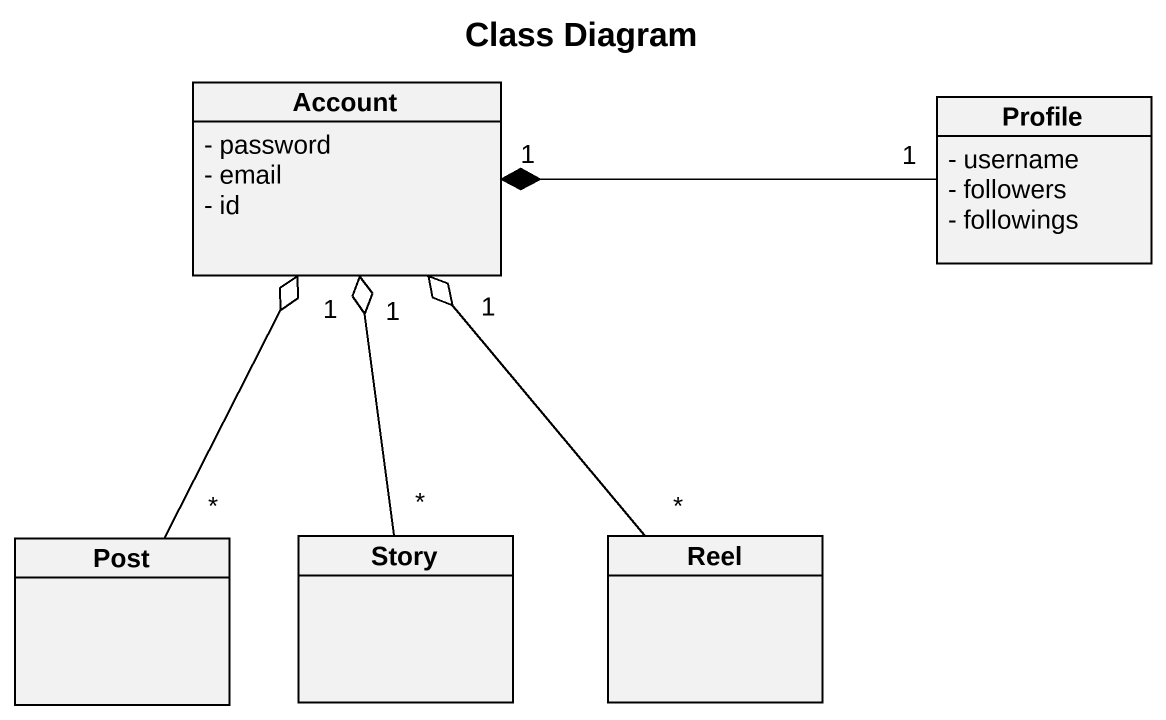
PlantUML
@startuml
title Class Diagram
hide circle
hide empty members
skinparam classAttributeIconSize 0
class Account {
  - password
  - email
  - id
}
class Profile {
  - username
  - followers
  - followings
}
class Post
class Story
class Reel
Profile "1" -left-* "1" Account
Post "*" -up-o "1" Account
Story "*" -up-o "1" Account
Reel "*" -up-o "1" Account
@enduml
